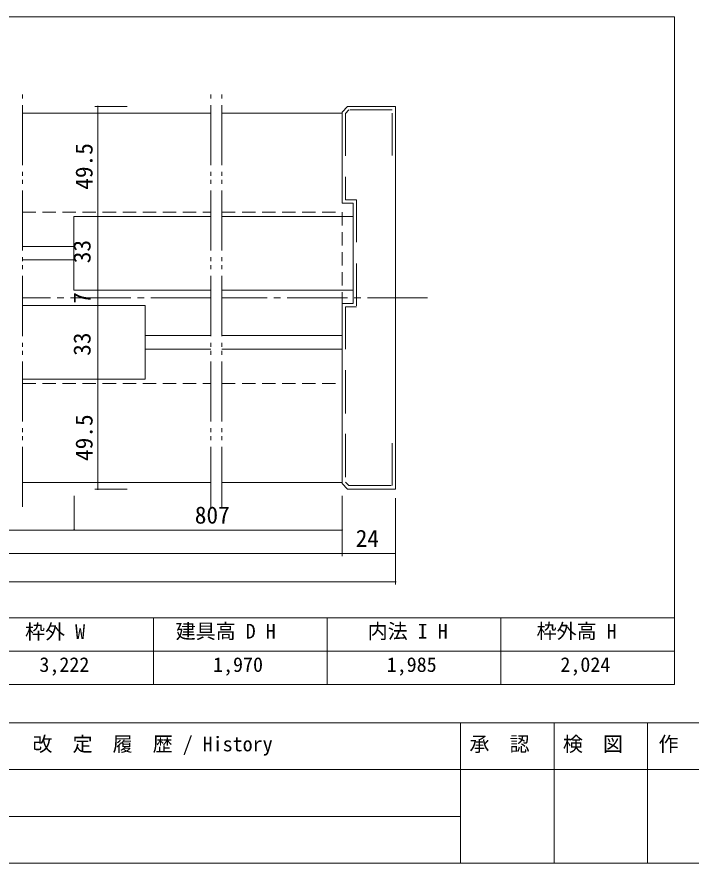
# Model space of a CAD drawing. Units: millimetres on the paper, enlarged 10 times, with parts at other scales. Extents: x -2000 to 2000, y -1385 to 1385.
# Drawn here: x -604 to 405, y -1385 to -118 of the extents above; entities that cross this region are included whole.
import ezdxf
from ezdxf.enums import TextEntityAlignment as Align

# ---------------------------------------------------------------- set-up
doc = ezdxf.new("R2010")
doc.units = ezdxf.units.MM
doc.header["$LTSCALE"] = 10
for name, pattern in [('CHAIN2', [12, 9, -1, 1, -1]), ('DOUBLE_CHAIN2', [12.8, 9, -1, 0.6, -0.6, 0.6, -1]), ('USER2', [9.525, 6.35, -3.175]), ('USER9', [3, 2, -1])]:
    doc.linetypes.add(name, pattern=pattern)
for name, color, linetype, lineweight in [('1-0_H-SYM', 7, 'Continuous', 20), ('1-1_0', 7, 'Continuous', 20), ('2-0_18', 7, 'Continuous', 18)]:
    doc.layers.add(name, color=color, linetype=linetype, lineweight=lineweight)
doc.styles.add('ＭＳ ゴシック', font='')
doc.styles.get('ＭＳ ゴシック').set_extended_font_data('MS Gothic')

msp = doc.modelspace()

# ---------------------------------------------------------------- linework, layer by layer
at = {"layer": '1-0_H-SYM'}
for p, q in [((380, -117.5), (-1950, -117.5)), ((380, -117.5), (-1950, -117.5)), ((380, -117.5), (-1950, -117.5)), ((380, -117.5), (-1950, -117.5)), ((380, -117.5), (-1950, -117.5)), ((380, -117.5), (-1950, -117.5)), ((380, -117.5), (-1950, -117.5)), ((380, -1017.5), (380, -117.5)), ((380, -1017.5), (380, -117.5)), ((380, -1017.5), (380, -117.5)), ((380, -1017.5), (-1950, -1017.5)), ((380, -1017.5), (-1950, -1017.5)), ((380, -1017.5), (-1950, -1017.5)), ((380, -1017.5), (-1950, -1017.5)), ((380, -1067.5), (-1950, -1067.5)), ((380, -1117.5), (-1950, -1117.5)), ((2000, -1175), (-2000, -1175)), ((2000, -1175), (-2000, -1175)), ((60, -1175), (60, -1385)), ((200, -1175), (200, -1385)), ((340, -1175), (340, -1385)), ((2000, -1245), (-1190, -1245)), ((2000, -1245), (-1190, -1245)), ((60, -1315), (-1190, -1315)), ((-2000, -1385), (2000, -1385)), ((-2000, -1385), (2000, -1385))]:
    msp.add_line(p, q, dxfattribs=at)
msp.add_lwpolyline([(380, -1017.5), (380, -117.5), (-1950, -117.5)], dxfattribs=at)
at = {"layer": '1-1_0'}
for p, q in [((380, -117.5), (-1950, -117.5)), ((380, -117.5), (-1950, -117.5)), ((380, -1017.5), (380, -117.5)), ((380, -1017.5), (-1950, -1017.5)), ((380, -1017.5), (-1950, -1017.5)), ((-400, -1017.5), (-400, -1117.5)), ((-140, -1017.5), (-140, -1117.5)), ((120, -1017.5), (120, -1117.5)), ((380, -1017.5), (380, -1117.5))]:
    msp.add_line(p, q, dxfattribs=at)
at = {"layer": '2-0_18', "linetype": 'DOUBLE_CHAIN2', "lineweight": 20}
for p, q in [((-595.94, -851.51), (-595.94, -228.07)), ((-313.97, -851.51), (-313.97, -228.07)), ((-297.3, -851.51), (-297.3, -228.07))]:
    msp.add_line(p, q, dxfattribs=at)
at = {"layer": '2-0_18', "color": 4, "lineweight": 9}
for p, q in [((-439.25, -251.61), (-487.49, -251.61)), ((-483.32, -416.61), (-483.32, -251.61)), ((-439.25, -416.61), (-487.49, -416.61)), ((-483.32, -416.61), (-483.32, -659.94)), ((-483.32, -824.94), (-483.32, -659.94)), ((-518.73, -834.94), (-518.73, -885.79)), ((-439.25, -824.94), (-487.49, -824.94)), ((-117.53, -834.94), (-117.53, -925.29)), ((-117.53, -834.94), (-117.53, -925.29)), ((-117.53, -834.94), (-117.53, -890.42)), ((-37.53, -838.27), (-37.53, -925.29)), ((-37.53, -838.27), (-37.53, -967.81)), ((-117.53, -886.26), (-1495.96, -886.26)), ((-518.73, -885.79), (-518.96, -886.26)), ((-117.53, -921.12), (-785, -921.12)), ((-37.53, -921.12), (-117.53, -921.12)), ((-37.53, -963.64), (-785, -963.64))]:
    msp.add_line(p, q, dxfattribs=at)
at = {"layer": '2-0_18', "lineweight": 20}
for p, q in [((-117.53, -259.94), (-109.2, -251.61)), ((-109.2, -251.61), (-37.53, -251.61)), ((-37.53, -251.61), (-37.53, -824.94)), ((-313.97, -261.61), (-595.94, -261.61)), ((-117.53, -261.61), (-297.3, -261.61)), ((-117.53, -259.94), (-117.53, -396.61)), ((-100.87, -396.61), (-117.53, -396.61)), ((-100.87, -396.61), (-100.87, -546.61)), ((-313.97, -416.61), (-518.96, -416.61)), ((-100.87, -416.61), (-297.3, -416.61)), ((-100.87, -416.61), (-100.87, -526.61)), ((-518.96, -461.61), (-595.94, -461.61)), ((-518.96, -481.61), (-595.94, -481.61)), ((-100.87, -526.61), (-297.3, -526.61)), ((-595.94, -549.94), (-428.96, -549.94)), ((-100.87, -546.61), (-117.53, -546.61)), ((-117.53, -546.61), (-117.53, -816.61)), ((-412.29, -594.94), (-313.97, -594.94)), ((-297.3, -594.94), (-117.53, -594.94)), ((-297.3, -594.94), (-117.53, -594.94)), ((-412.29, -614.94), (-313.97, -614.94)), ((-297.3, -614.94), (-117.53, -614.94)), ((-297.3, -614.94), (-117.53, -614.94)), ((-595.94, -659.94), (-428.96, -659.94)), ((-595.94, -659.94), (-412.29, -659.94)), ((-595.94, -814.94), (-313.97, -814.94)), ((-297.3, -814.94), (-243.61, -814.94)), ((-117.53, -814.94), (-297.3, -814.94)), ((-226.95, -814.94), (-117.53, -814.94)), ((-117.53, -816.61), (-109.2, -824.94)), ((-117.53, -816.61), (-109.2, -824.94)), ((-109.2, -824.94), (-37.53, -824.94))]:
    msp.add_line(p, q, dxfattribs=at)
at = {"layer": '2-0_18', "linetype": 'USER9'}
for p, q in [((-595.94, -409.94), (-313.97, -409.94)), ((-297.3, -409.94), (-117.53, -409.94)), ((-117.53, -409.94), (-117.53, -546.61)), ((-595.94, -666.61), (-313.97, -666.61)), ((-297.3, -666.61), (-117.53, -666.61))]:
    msp.add_line(p, q, dxfattribs=at)
at = {"layer": '2-0_18', "color": 4, "linetype": 'CHAIN2', "lineweight": 9}
for p, q in [((-313.97, -538.27), (-595.94, -538.27)), ((10.4, -538.28), (-297.3, -538.28))]:
    msp.add_line(p, q, dxfattribs=at)
at = {"layer": '2-0_18', "linetype": 'USER2', "lineweight": 20}
for points in [[(-42.53, -324.94), (-42.53, -256.61), (-107.13, -256.61), (-112.53, -262.01)], [(-42.53, -324.94), (-42.53, -256.61), (-107.13, -256.61), (-112.53, -262.01), (-112.53, -391.61), (-95.87, -391.61), (-95.87, -551.61), (-112.53, -551.61), (-112.53, -813.84)], [(-112.53, -648.27), (-112.53, -814.53), (-107.62, -819.45), (-42.53, -819.45), (-42.53, -751.61)]]:
    msp.add_lwpolyline(points, dxfattribs=at)
at = {"layer": '2-0_18', "lineweight": 20}
for points in [[(-313.97, -526.61), (-518.96, -526.61), (-518.96, -416.61)], [(-595.94, -549.94), (-412.29, -549.94), (-412.29, -659.94)]]:
    msp.add_lwpolyline(points, dxfattribs=at)
at = {"layer": '2-0_18', "color": 4, "lineweight": 9}
for centre, start, end in [((-483.32, -251.61), 90, 270), ((-483.32, -251.61), 90, 270), ((-483.32, -251.61), 270, 90), ((-483.32, -251.61), 270, 90), ((-483.32, -416.61), 0, 180), ((-483.32, -416.61), 0, 180), ((-483.32, -416.61), 0, 180), ((-483.32, -416.61), 0, 180), ((-483.32, -416.61), 90, 270), ((-483.32, -416.61), 90, 270), ((-483.32, -416.61), 180, 0), ((-483.32, -416.61), 180, 0), ((-483.32, -416.61), 180, 0), ((-483.32, -416.61), 180, 0), ((-483.32, -416.61), 270, 90), ((-483.32, -416.61), 270, 90), ((-483.32, -526.61), 0, 180), ((-483.32, -526.61), 0, 180), ((-483.32, -526.61), 180, 0), ((-483.32, -526.61), 180, 0), ((-483.32, -549.94), 0, 180), ((-483.32, -549.94), 0, 180), ((-483.32, -549.94), 180, 0), ((-483.32, -549.94), 180, 0), ((-483.32, -659.94), 0, 180), ((-483.32, -659.94), 0, 180), ((-483.32, -659.94), 90, 270), ((-483.32, -659.94), 90, 270), ((-483.32, -659.94), 180, 0), ((-483.32, -659.94), 180, 0), ((-483.32, -659.94), 270, 90), ((-483.32, -659.94), 270, 90), ((-483.32, -824.94), 90, 270), ((-483.32, -824.94), 90, 270), ((-483.32, -824.94), 270, 90), ((-483.32, -824.94), 270, 90), ((-518.73, -885.79), 0, 180), ((-518.73, -885.79), 180, 0), ((-117.53, -886.26), 0, 180), ((-117.53, -886.26), 180, 0), ((-117.53, -921.12), 0, 180), ((-117.53, -921.12), 180, 0), ((-37.53, -963.64), 0, 180), ((-37.53, -963.64), 180, 0)]:
    msp.add_arc(centre, 0.521, start, end, dxfattribs=at)

# ---------------------------------------------------------------- texts
at = {"layer": '1-0_H-SYM', "style": 'ＭＳ ゴシック'}
for s, p in [('枠外 W', (-592.08, -1056.02)), ('建具高 D H', (-366.7, -1055.24)), ('内法 I H', (-79.13, -1055.24)), ('枠外高 H', (173.69, -1055.24)), ('3,222', (-570.67, -1105.25)), ('1,970', (-310.67, -1105.25)), ('1,985', (-50.67, -1105.25)), ('2,024', (209.33, -1105.25)), ('改\u3000定\u3000履\u3000歴 / History', (-581.02, -1224.21)), ('承\u3000認', (73.24, -1224.21)), ('検\u3000図', (213.1, -1224.21)), ('作\u3000成', (356.17, -1224.21))]:
    msp.add_text(s, height=21.99, dxfattribs=at).set_placement(p, align=Align.BOTTOM_LEFT)
at = {"layer": '2-0_18', "style": 'ＭＳ ゴシック'}
for s, p in [('49.5', (-483.32, -376.36)), ('33', (-486.32, -486.45)), ('7', (-486.32, -547.16)), ('33', (-486.32, -625.15)), ('49.5', (-483.32, -782.67))]:
    msp.add_text(s, height=25.66, rotation=90, dxfattribs=at).set_placement(p, align=Align.BOTTOM_LEFT)
for s, p in [('807', (-338.01, -884.17)), ('24', (-97.09, -919.04))]:
    msp.add_text(s, height=25.66, dxfattribs=at).set_placement(p, align=Align.BOTTOM_LEFT)

doc.saveas('drawing.dxf')
